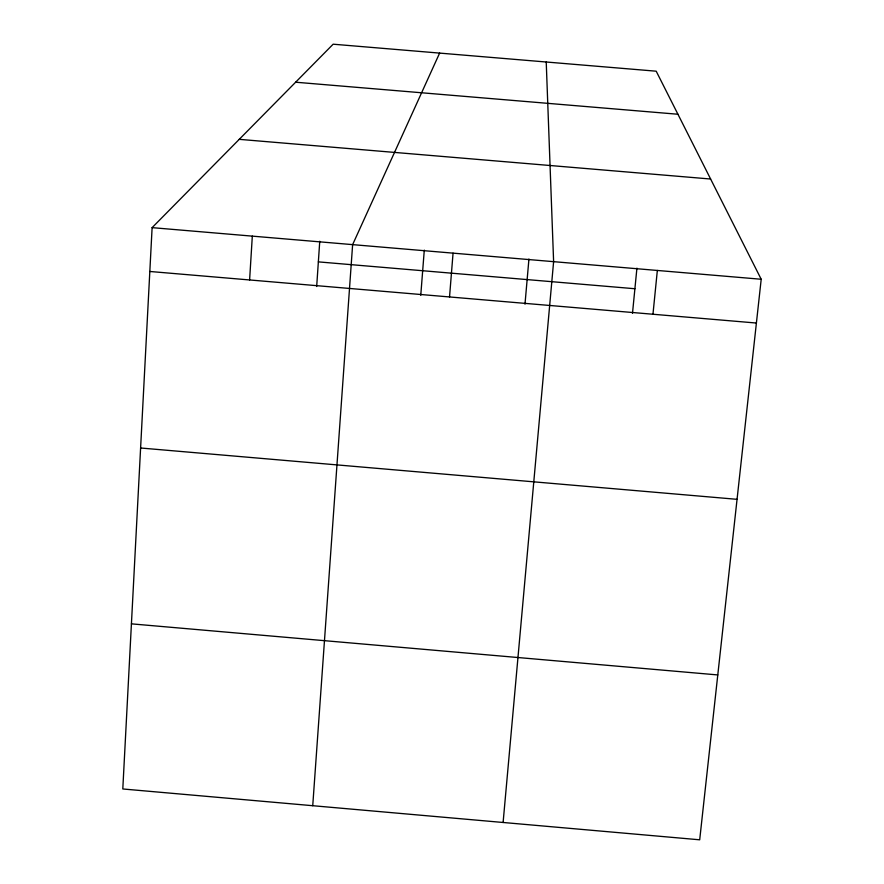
<?xml version="1.0" encoding="UTF-8"?>
<svg xmlns="http://www.w3.org/2000/svg" width="884" height="884" viewBox="0 0 884 884"><rect width="100%" height="100%" fill="white"/><g stroke="black" fill="none" stroke-linecap="round" stroke-linejoin="round"><path stroke-width="1.33" d="M152.114 227.641L122.799 788.97L699.697 839.8L761.201 279.256L656.204 71.195L333.146 44.2L152.114 227.641L761.201 279.256M249.608 279.963L252.316 236.127M316.682 286.493L319.754 241.255M312.737 805.711L352.628 244.636L439.624 53.095M420.762 295.333L424.287 250.117M449.536 296.947L453.061 253.144M524.986 304.195L528.941 258.99M503.106 822.474L553.616 261.664L546.224 62.002M632.491 313.334L636.922 268.139M652.967 314.24L657.342 270.449M295.632 82.212L677.929 114.246M239.255 139.34L710.614 179.021M318.351 261.874L634.9 288.737M149.827 271.476L756.395 323.036M140.611 448L737.057 499.327M131.429 623.85L717.786 674.934"/></g></svg>
